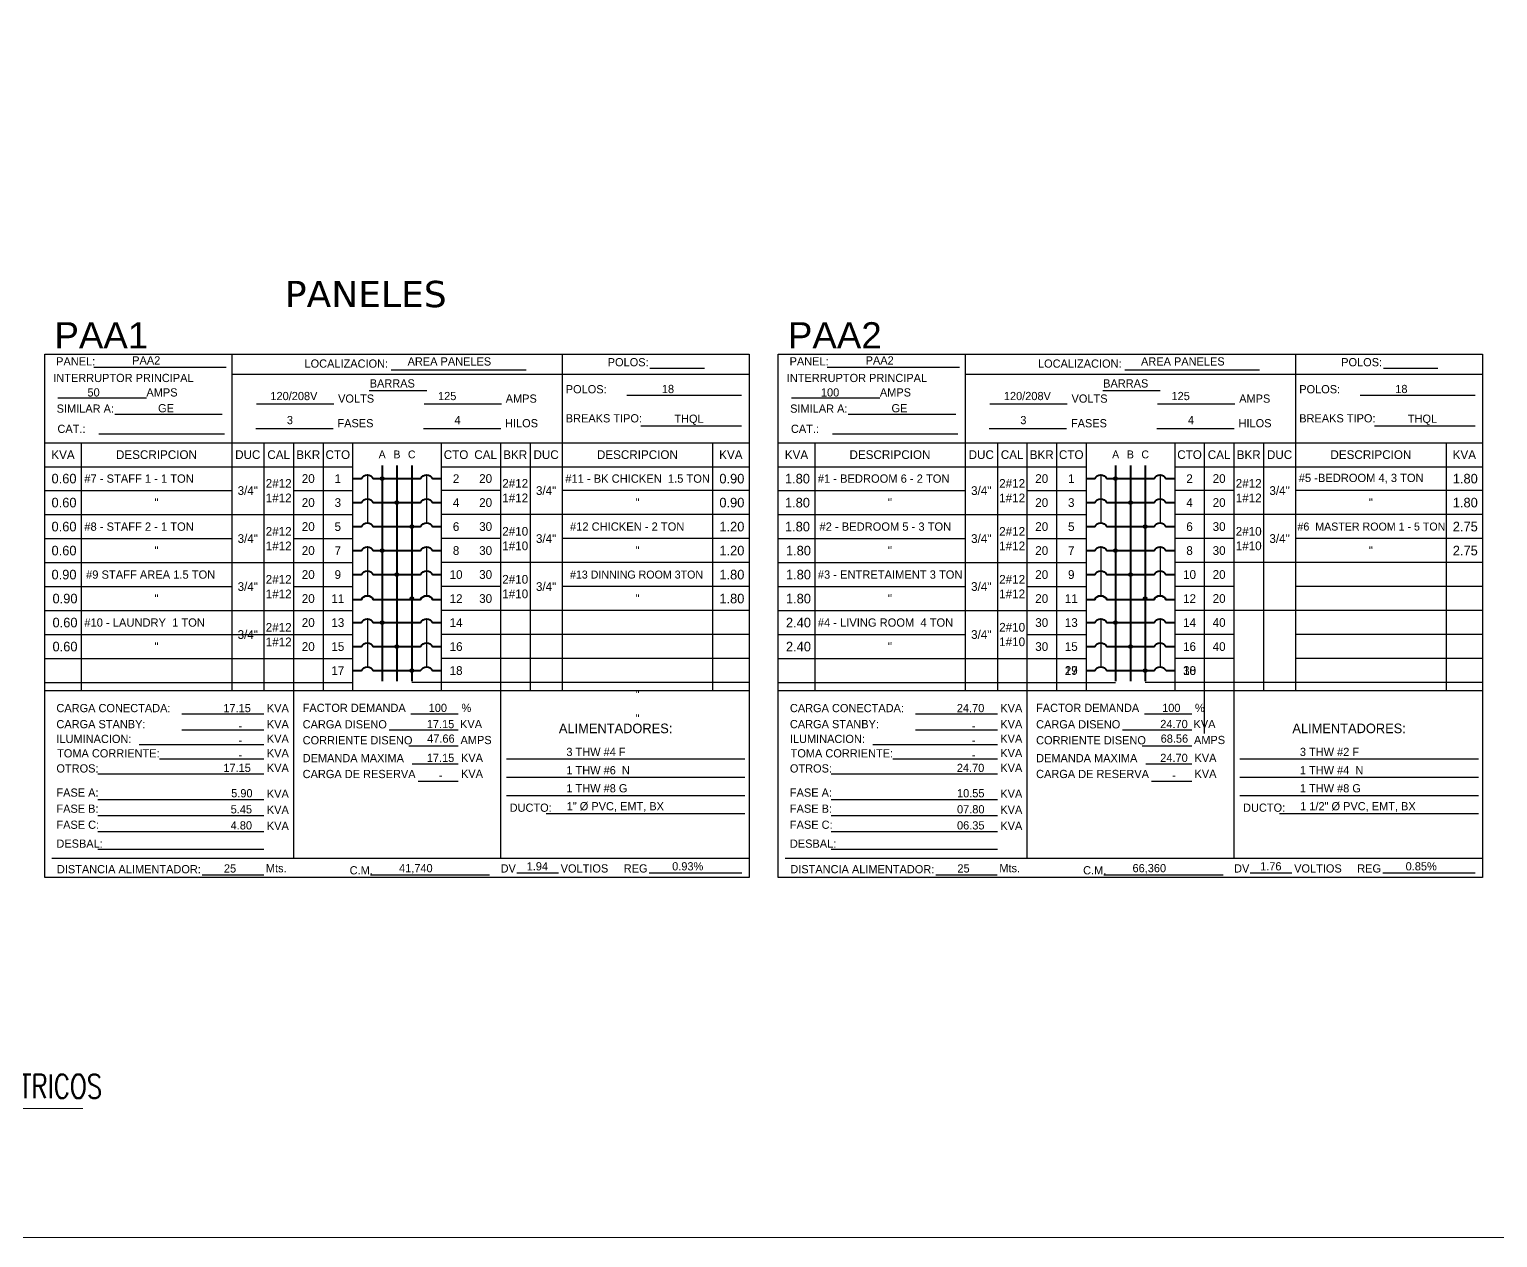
# Model space of a CAD drawing. Header units: metres. Extents: x 14 to 2416, y -346 to 476.
# Drawn here: x 151.37 to 188.26, y -246.79 to -216.43 of the extents above; entities that cross this region are included whole.
import ezdxf
from ezdxf.enums import TextEntityAlignment as Align

# ---------------------------------------------------------------- set-up
doc = ezdxf.new("R2010")
doc.units = ezdxf.units.M
doc.linetypes.add('0', pattern=[0])
doc.layers.get('0').update_dxf_attribs({"linetype": '0', "lineweight": 20})
doc.layers.get('Defpoints').update_dxf_attribs({"color": 6})
for name, color, linetype, lineweight in [('A-DETL-IDEN', 251, 'Continuous', 9), ('E Barras Electricas', 5, 'Continuous', 40), ('E Breaker', 150, 'Continuous', 40), ('E Tablas Electricas', 152, 'Continuous', 25), ('E Textos Electricos', 7, 'Continuous', 15), ('textos', 7, 'Continuous', 0)]:
    doc.layers.add(name, color=color, linetype=linetype, lineweight=lineweight)
doc.styles.add('Arch-Dim', font='romans.shx', dxfattribs={"width": 0.75})
doc.styles.add('CENTURY GOTHIC', font='GOTHIC.TTF')
doc.styles.get("Standard").update_dxf_attribs({"font": 'arial.ttf', "height": 0.1875})
doc.styles.add('STYLU', font='stylu.ttf')

# ---------------------------------------------------------------- blocks, each defined once
blk = doc.blocks.new('*X439')
at = {"color": 0}
for p, q in [((-18.345, 5.849), (-18.345, 5.854)), ((-18.345, 5.843), (-18.345, 5.849)), ((-18.343, 5.849), (-18.343, 5.863)), ((-18.343, 5.834), (-18.343, 5.849)), ((-18.34, 5.849), (-18.34, 5.867)), ((-18.34, 5.83), (-18.34, 5.849)), ((-18.337, 5.849), (-18.337, 5.871)), ((-18.337, 5.826), (-18.337, 5.849)), ((-18.335, 5.849), (-18.335, 5.873)), ((-18.335, 5.824), (-18.335, 5.849)), ((-18.332, 5.849), (-18.332, 5.876)), ((-18.332, 5.822), (-18.332, 5.849)), ((-18.33, 5.849), (-18.33, 5.877)), ((-18.33, 5.82), (-18.33, 5.849)), ((-18.328, 5.849), (-18.328, 5.879)), ((-18.328, 5.818), (-18.328, 5.849)), ((-18.325, 5.849), (-18.325, 5.88)), ((-18.325, 5.817), (-18.325, 5.849)), ((-18.323, 5.849), (-18.323, 5.881)), ((-18.323, 5.816), (-18.323, 5.849)), ((-18.32, 5.849), (-18.32, 5.882)), ((-18.32, 5.815), (-18.32, 5.849)), ((-18.317, 5.849), (-18.317, 5.883)), ((-18.317, 5.815), (-18.317, 5.849)), ((-18.315, 5.849), (-18.315, 5.883)), ((-18.315, 5.814), (-18.315, 5.849)), ((-18.312, 5.849), (-18.312, 5.883)), ((-18.312, 5.814), (-18.312, 5.849)), ((-18.31, 5.849), (-18.31, 5.883)), ((-18.31, 5.814), (-18.31, 5.849)), ((-18.308, 5.849), (-18.308, 5.883)), ((-18.308, 5.814), (-18.308, 5.849)), ((-18.305, 5.849), (-18.305, 5.883)), ((-18.305, 5.814), (-18.305, 5.849)), ((-18.302, 5.849), (-18.302, 5.882)), ((-18.302, 5.815), (-18.302, 5.849)), ((-18.3, 5.849), (-18.3, 5.881)), ((-18.3, 5.816), (-18.3, 5.849)), ((-18.297, 5.849), (-18.297, 5.881)), ((-18.297, 5.817), (-18.297, 5.849)), ((-18.295, 5.849), (-18.295, 5.879)), ((-18.295, 5.818), (-18.295, 5.849)), ((-18.293, 5.849), (-18.293, 5.878)), ((-18.293, 5.819), (-18.293, 5.849)), ((-18.29, 5.849), (-18.29, 5.876)), ((-18.29, 5.821), (-18.29, 5.849)), ((-18.288, 5.849), (-18.288, 5.874)), ((-18.288, 5.823), (-18.288, 5.849)), ((-18.285, 5.849), (-18.285, 5.872)), ((-18.285, 5.825), (-18.285, 5.849)), ((-18.282, 5.849), (-18.282, 5.869)), ((-18.282, 5.829), (-18.282, 5.849)), ((-18.28, 5.849), (-18.28, 5.864)), ((-18.28, 5.833), (-18.28, 5.849)), ((-18.277, 5.849), (-18.277, 5.858)), ((-18.277, 5.839), (-18.277, 5.849))]:
    blk.add_line(p, q, dxfattribs=at)

msp = doc.modelspace()

# ---------------------------------------------------------------- linework, layer by layer
at = {"layer": 'A-DETL-IDEN'}
msp.add_line((137.621, -243.543), (152.713, -243.543), dxfattribs=at)
at = {"layer": 'Defpoints', "lineweight": 13}
msp.add_lwpolyline([(113.19, -186.074), (208.07, -186.074), (208.07, -246.791), (113.19, -246.791)], close=True, dxfattribs=at)
at = {"layer": 'E Barras Electricas', "linetype": 'Continuous'}
for p, q in [((160.235, -227.39, 0), (160.235, -232.813, 0)), ((160.607, -227.39, 0), (160.607, -232.813, 0)), ((160.978, -227.39, 0), (160.978, -232.813, 0)), ((178.663, -227.39, 0), (178.663, -232.812, 0)), ((179.034, -227.39, 0), (179.034, -232.812, 0)), ((179.406, -227.39, 0), (179.406, -232.812, 0))]:
    msp.add_line(p, q, dxfattribs=at)
at = {"layer": 'E Breaker', "linetype": 'Continuous', "elevation": 0}
for points in [[(159.492, -227.721), (159.713, -227.721, -0.628723), (160.013, -227.721), (160.114, -227.721), (161.099, -227.721), (161.201, -227.721, -0.630869), (161.5, -227.721), (161.721, -227.721)], [(177.92, -227.721), (178.14, -227.721, -0.628723), (178.44, -227.721), (178.542, -227.721), (179.527, -227.721), (179.628, -227.721, -0.630869), (179.928, -227.721), (180.149, -227.721)], [(159.492, -228.324), (159.713, -228.324, -0.628723), (160.013, -228.324), (160.114, -228.324), (161.099, -228.324), (161.201, -228.324, -0.630869), (161.5, -228.324), (161.721, -228.324)], [(177.92, -228.324), (178.14, -228.324, -0.628723), (178.44, -228.324), (178.542, -228.324), (179.527, -228.324), (179.628, -228.324, -0.630869), (179.928, -228.324), (180.149, -228.324)], [(159.492, -228.927), (159.713, -228.927, -0.628723), (160.013, -228.927), (160.114, -228.927), (161.099, -228.927), (161.201, -228.927, -0.630869), (161.5, -228.927), (161.721, -228.927)], [(177.92, -228.927), (178.14, -228.927, -0.628723), (178.44, -228.927), (178.542, -228.927), (179.527, -228.927), (179.628, -228.927, -0.630869), (179.928, -228.927), (180.149, -228.927)], [(159.492, -229.53), (159.713, -229.53, -0.628723), (160.013, -229.53), (160.114, -229.53), (161.099, -229.53), (161.201, -229.53, -0.630869), (161.5, -229.53), (161.721, -229.53)], [(177.92, -229.53), (178.14, -229.53, -0.628723), (178.44, -229.53), (178.542, -229.53), (179.527, -229.53), (179.628, -229.53, -0.630869), (179.928, -229.53), (180.149, -229.53)], [(159.492, -230.133), (159.713, -230.133, -0.628723), (160.013, -230.133), (160.114, -230.133), (161.099, -230.133), (161.201, -230.133, -0.630869), (161.5, -230.133), (161.721, -230.133)], [(177.92, -230.133), (178.14, -230.133, -0.628723), (178.44, -230.133), (178.542, -230.133), (179.527, -230.133), (179.628, -230.133, -0.630869), (179.928, -230.133), (180.149, -230.133)], [(159.492, -230.756), (159.713, -230.756, -0.628723), (160.013, -230.756), (160.114, -230.756), (161.099, -230.756), (161.201, -230.756, -0.630869), (161.5, -230.756), (161.721, -230.756)], [(177.92, -230.756), (178.14, -230.756, -0.628723), (178.44, -230.756), (178.542, -230.756), (179.527, -230.756), (179.628, -230.756, -0.630869), (179.928, -230.756), (180.149, -230.756)], [(159.492, -231.338), (159.713, -231.338, -0.628723), (160.013, -231.338), (160.114, -231.338), (161.099, -231.338), (161.201, -231.338, -0.630869), (161.5, -231.338), (161.721, -231.338)], [(177.92, -231.338), (178.14, -231.338, -0.628723), (178.44, -231.338), (178.542, -231.338), (179.527, -231.338), (179.628, -231.338, -0.630869), (179.928, -231.338), (180.149, -231.338)], [(159.492, -231.941), (159.713, -231.941, -0.628723), (160.013, -231.941), (160.114, -231.941), (161.099, -231.941), (161.201, -231.941, -0.630869), (161.5, -231.941), (161.721, -231.941)], [(177.92, -231.941), (178.14, -231.941, -0.628723), (178.44, -231.941), (178.542, -231.941), (179.527, -231.941), (179.628, -231.941, -0.630869), (179.928, -231.941), (180.149, -231.941)], [(159.493, -232.544), (159.714, -232.544, -0.628723), (160.013, -232.544), (160.115, -232.544), (161.1, -232.544), (161.202, -232.544, -0.630869), (161.501, -232.544), (161.722, -232.544)], [(177.921, -232.544), (178.141, -232.544, -0.628723), (178.441, -232.544), (178.543, -232.544), (179.527, -232.544), (179.629, -232.544, -0.630869), (179.929, -232.544), (180.149, -232.544)]]:
    msp.add_lwpolyline(points, format="xyb", dxfattribs=at)
at = {"layer": 'E Breaker', "linetype": 'Continuous'}
for centre in [(160.235, -227.721, 0), (178.663, -227.721, 0), (160.607, -228.324, 0), (179.034, -228.324, 0), (160.978, -228.927, 0), (179.406, -228.927, 0), (160.235, -229.53, 0), (178.663, -229.53, 0), (160.607, -230.132, 0), (179.034, -230.132, 0), (160.978, -230.735, 0), (179.406, -230.735, 0), (160.235, -231.338, 0), (178.663, -231.338, 0), (160.607, -231.941, 0), (179.034, -231.941, 0), (160.979, -232.544, 0), (160.979, -232.543, 0), (179.406, -232.544, 0), (179.406, -232.543, 0)]:
    msp.add_circle(centre, 0.0353, dxfattribs=at)
at = {"layer": 'E Tablas Electricas'}
for p, q in [((156.455, -224.589, 0), (156.455, -233.044, 0)), ((164.759, -224.589, 0), (164.759, -233.044, 0)), ((174.882, -224.589, 0), (174.882, -233.044, 0)), ((183.186, -224.589, 0), (183.186, -233.044, 0)), ((152.987, -224.917, 0), (156.315, -224.917, 0)), ((160.462, -224.987, 0), (163.851, -224.987, 0)), ((166.964, -224.947, 0), (168.335, -224.947, 0)), ((171.414, -224.917, 0), (174.742, -224.917, 0)), ((178.89, -224.987, 0), (182.279, -224.987, 0)), ((185.392, -224.947, 0), (186.762, -224.947, 0)), ((156.455, -225.098, 0), (169.454, -225.098, 0)), ((174.882, -225.098, 0), (187.882, -225.098, 0)), ((152.088, -225.687, 0), (154.312, -225.687, 0)), ((159.91, -225.504, 0), (161.356, -225.504, 0)), ((166.383, -225.626, 0), (169.266, -225.626, 0)), ((170.516, -225.687, 0), (172.74, -225.687, 0)), ((178.338, -225.504, 0), (179.784, -225.504, 0)), ((184.81, -225.626, 0), (187.694, -225.626, 0)), ((153.517, -226.1, 0), (156.219, -226.1, 0)), ((157.077, -225.838, 0), (159.02, -225.838, 0)), ((161.289, -225.838, 0), (163.231, -225.838, 0)), ((171.945, -226.1, 0), (174.647, -226.1, 0)), ((175.505, -225.838, 0), (177.448, -225.838, 0)), ((179.716, -225.838, 0), (181.659, -225.838, 0)), ((157.062, -226.457, 0), (159.004, -226.457, 0)), ((161.273, -226.457, 0), (163.216, -226.457, 0)), ((166.737, -226.393, 0), (169.266, -226.393, 0)), ((175.489, -226.457, 0), (177.432, -226.457, 0)), ((179.7, -226.457, 0), (181.643, -226.457, 0)), ((185.165, -226.393, 0), (187.694, -226.393, 0)), ((151.759, -226.817, 0), (169.454, -226.817, 0)), ((152.675, -226.817, 0), (152.675, -233.044, 0)), ((153.119, -226.596, 0), (156.27, -226.596, 0)), ((157.264, -226.817, 0), (157.264, -233.044, 0)), ((158.007, -226.817, 0), (158.007, -237.256, 0)), ((158.749, -226.817, 0), (158.749, -233.044, 0)), ((159.492, -226.817, 0), (159.492, -233.044, 0)), ((161.721, -226.817, 0), (161.721, -233.044, 0)), ((163.207, -226.817, 0), (163.207, -237.256, 0)), ((163.95, -226.817, 0), (163.95, -233.044, 0)), ((168.538, -226.817, 0), (168.538, -233.044, 0)), ((170.187, -226.817, 0), (187.882, -226.817, 0)), ((171.103, -226.817, 0), (171.103, -233.044, 0)), ((171.546, -226.596, 0), (174.698, -226.596, 0)), ((175.691, -226.817, 0), (175.691, -233.044, 0)), ((176.434, -226.817, 0), (176.434, -237.255, 0)), ((177.177, -226.817, 0), (177.177, -233.044, 0)), ((177.92, -226.817, 0), (177.92, -233.044, 0)), ((180.149, -226.817, 0), (180.149, -233.044, 0)), ((180.891, -226.817, 0), (180.891, -234.125, 0)), ((181.634, -226.817, 0), (181.634, -237.255, 0)), ((182.377, -226.817, 0), (182.377, -233.044, 0)), ((186.966, -226.817, 0), (186.966, -233.044, 0)), ((151.759, -227.42, 0), (159.492, -227.42, 0)), ((161.721, -227.42, 0), (169.454, -227.42, 0)), ((170.187, -227.42, 0), (177.92, -227.42, 0)), ((180.149, -227.42, 0), (187.882, -227.42, 0)), ((159.863, -227.627, 0), (159.863, -228.833, 0)), ((161.351, -227.627, 0), (161.351, -228.832, 0)), ((178.29, -227.627, 0), (178.29, -228.833, 0)), ((179.778, -227.627, 0), (179.778, -228.832, 0)), ((151.759, -228.022, 0), (156.455, -228.022, 0)), ((158.007, -228.022, 0), (159.492, -228.022, 0)), ((163.207, -228.022, 0), (161.721, -228.022, 0)), ((169.454, -228.022, 0), (164.759, -228.022, 0)), ((170.187, -228.022, 0), (174.882, -228.022, 0)), ((176.434, -228.022, 0), (177.92, -228.022, 0)), ((181.634, -228.022, 0), (180.149, -228.022, 0)), ((187.882, -228.022, 0), (183.186, -228.022, 0)), ((151.759, -228.625, 0), (158.007, -228.625, 0)), ((158.007, -228.625, 0), (159.492, -228.625, 0)), ((163.207, -228.625, 0), (161.721, -228.625, 0)), ((169.454, -228.625, 0), (163.207, -228.625, 0)), ((170.187, -228.625, 0), (176.434, -228.625, 0)), ((176.434, -228.625, 0), (177.92, -228.625, 0)), ((181.634, -228.625, 0), (180.149, -228.625, 0)), ((187.882, -228.625, 0), (181.634, -228.625, 0)), ((151.759, -229.228, 0), (156.455, -229.228, 0)), ((158.007, -229.228, 0), (159.492, -229.228, 0)), ((159.863, -229.435, 0), (159.863, -230.641, 0)), ((161.351, -229.435, 0), (161.351, -230.662, 0)), ((163.207, -229.228, 0), (161.721, -229.228, 0)), ((169.454, -229.228, 0), (164.759, -229.228, 0)), ((170.187, -229.228, 0), (174.882, -229.228, 0)), ((176.434, -229.228, 0), (177.92, -229.228, 0)), ((178.29, -229.435, 0), (178.29, -230.641, 0)), ((179.778, -229.435, 0), (179.778, -230.662, 0)), ((181.634, -229.228, 0), (180.149, -229.228, 0)), ((187.882, -229.228, 0), (183.186, -229.228, 0)), ((151.759, -229.831, 0), (158.007, -229.831, 0)), ((158.007, -229.831, 0), (159.492, -229.831, 0)), ((163.207, -229.831, 0), (161.721, -229.831, 0)), ((169.454, -229.831, 0), (163.207, -229.831, 0)), ((170.187, -229.831, 0), (176.434, -229.831, 0)), ((176.434, -229.831, 0), (177.92, -229.831, 0)), ((181.634, -229.831, 0), (180.149, -229.831, 0)), ((187.882, -229.831, 0), (181.634, -229.831, 0)), ((151.759, -230.434, 0), (156.455, -230.434, 0)), ((158.007, -230.434, 0), (159.492, -230.434, 0)), ((163.207, -230.434, 0), (161.721, -230.434, 0)), ((169.454, -230.434, 0), (164.759, -230.434, 0)), ((170.187, -230.434, 0), (174.882, -230.434, 0)), ((176.434, -230.434, 0), (177.92, -230.434, 0)), ((181.634, -230.434, 0), (180.149, -230.434, 0)), ((187.882, -230.434, 0), (183.186, -230.434, 0)), ((151.759, -231.037, 0), (159.492, -231.037, 0)), ((159.863, -231.244, 0), (159.863, -232.45, 0)), ((161.351, -231.244, 0), (161.351, -232.471, 0)), ((169.454, -231.037, 0), (161.721, -231.037, 0)), ((170.187, -231.037, 0), (177.92, -231.037, 0)), ((178.29, -231.244, 0), (178.29, -232.45, 0)), ((179.778, -231.244, 0), (179.778, -232.471, 0)), ((187.882, -231.037, 0), (180.149, -231.037, 0)), ((151.759, -231.639, 0), (158.007, -231.639, 0)), ((158.007, -231.639, 0), (159.492, -231.639, 0)), ((163.207, -231.639, 0), (161.721, -231.639, 0)), ((169.454, -231.639, 0), (163.207, -231.639, 0)), ((170.187, -231.639, 0), (174.882, -231.639, 0)), ((176.434, -231.639, 0), (177.92, -231.639, 0)), ((181.634, -231.639, 0), (180.149, -231.639, 0)), ((187.882, -231.639, 0), (183.186, -231.639, 0)), ((187.882, -231.639, 0), (183.186, -231.639, 0)), ((151.759, -232.242, 0), (158.007, -232.242, 0)), ((158.007, -232.242, 0), (159.492, -232.242, 0)), ((163.207, -232.242, 0), (161.721, -232.242, 0)), ((169.454, -232.242, 0), (163.207, -232.242, 0)), ((170.187, -232.242, 0), (176.434, -232.242, 0)), ((176.434, -232.242, 0), (177.92, -232.242, 0)), ((181.634, -232.242, 0), (180.149, -232.242, 0)), ((187.882, -232.242, 0), (183.186, -232.242, 0)), ((151.759, -232.845, 0), (158.007, -232.845, 0)), ((151.759, -232.845, 0), (159.492, -232.845, 0)), ((151.759, -232.845, 0), (158.007, -232.845, 0)), ((151.759, -232.845, 0), (159.492, -232.845, 0)), ((151.759, -232.846, 0), (159.492, -232.846, 0)), ((151.759, -232.846, 0), (159.492, -232.846, 0)), ((151.759, -232.846, 0), (159.492, -232.846, 0)), ((151.759, -232.846, 0), (159.492, -232.846, 0)), ((151.759, -232.846, 0), (159.492, -232.846, 0)), ((151.759, -232.846, 0), (159.492, -232.846, 0)), ((151.759, -232.846, 0), (159.492, -232.846, 0)), ((151.759, -232.846, 0), (159.492, -232.846, 0)), ((151.759, -232.846, 0), (159.492, -232.846, 0)), ((151.759, -232.846, 0), (159.492, -232.846, 0)), ((151.759, -232.846, 0), (158.007, -232.846, 0)), ((151.759, -233.044, 0), (159.492, -233.044, 0)), ((151.759, -233.044, 0), (169.454, -233.044, 0)), ((158.007, -232.845, 0), (159.492, -232.845, 0)), ((158.007, -232.845, 0), (159.492, -232.845, 0)), ((158.007, -232.846, 0), (159.492, -232.846, 0)), ((158.007, -232.846, 0), (159.492, -232.846, 0)), ((158.007, -232.846, 0), (159.492, -232.846, 0)), ((158.007, -232.846, 0), (159.492, -232.846, 0)), ((158.007, -232.846, 0), (159.492, -232.846, 0)), ((169.454, -232.845, 0), (160.978, -232.845, 0)), ((169.454, -232.846, 0), (160.978, -232.846, 0)), ((169.454, -232.845, 0), (161.721, -232.845, 0)), ((169.454, -232.845, 0), (161.721, -232.845, 0)), ((169.454, -232.846, 0), (161.721, -232.846, 0)), ((169.454, -232.846, 0), (161.721, -232.846, 0)), ((169.454, -232.846, 0), (161.721, -232.846, 0)), ((163.207, -232.846, 0), (161.721, -232.846, 0)), ((169.454, -232.846, 0), (164.759, -232.846, 0)), ((169.454, -232.846, 0), (164.759, -232.846, 0)), ((170.187, -232.845, 0), (177.92, -232.845, 0)), ((170.187, -232.845, 0), (178.663, -232.845, 0)), ((170.187, -232.845, 0), (177.92, -232.845, 0)), ((170.187, -232.845, 0), (177.92, -232.845, 0)), ((170.187, -232.845, 0), (177.92, -232.845, 0)), ((170.187, -232.845, 0), (177.92, -232.845, 0)), ((170.187, -232.845, 0), (177.92, -232.845, 0)), ((170.187, -232.845, 0), (177.92, -232.845, 0)), ((170.187, -232.845, 0), (177.92, -232.845, 0)), ((170.187, -232.845, 0), (177.92, -232.845, 0)), ((170.187, -232.845, 0), (176.434, -232.845, 0)), ((170.187, -232.845, 0), (177.92, -232.845, 0)), ((170.187, -232.845, 0), (176.434, -232.845, 0)), ((170.187, -232.845, 0), (177.92, -232.845, 0)), ((170.187, -233.044, 0), (177.92, -233.044, 0)), ((170.187, -233.044, 0), (187.882, -233.044, 0)), ((176.434, -232.845, 0), (177.92, -232.845, 0)), ((176.434, -232.845, 0), (177.92, -232.845, 0)), ((176.434, -232.845, 0), (177.92, -232.845, 0)), ((176.434, -232.845, 0), (177.92, -232.845, 0)), ((176.434, -232.845, 0), (177.92, -232.845, 0)), ((176.434, -232.845, 0), (177.92, -232.845, 0)), ((187.882, -232.845, 0), (179.406, -232.845, 0)), ((187.882, -232.845, 0), (179.406, -232.845, 0)), ((187.882, -232.845, 0), (180.149, -232.845, 0)), ((187.882, -232.845, 0), (180.149, -232.845, 0)), ((187.882, -232.845, 0), (180.149, -232.845, 0)), ((187.882, -232.845, 0), (180.149, -232.845, 0)), ((155.206, -233.631, 0), (157.264, -233.631, 0)), ((160.957, -233.626, 0), (162.148, -233.626, 0)), ((173.634, -233.63, 0), (175.691, -233.63, 0)), ((179.384, -233.626, 0), (180.576, -233.626, 0)), ((155.206, -234.034, 0), (157.264, -234.034, 0)), ((160.41, -234.032, 0), (162.148, -234.032, 0)), ((173.634, -234.034, 0), (175.691, -234.034, 0)), ((178.838, -234.032, 0), (180.576, -234.032, 0)), ((154.132, -234.399, 0), (157.264, -234.399, 0)), ((160.903, -234.433, 0), (162.148, -234.433, 0)), ((172.56, -234.399, 0), (175.691, -234.399, 0)), ((179.33, -234.433, 0), (180.576, -234.433, 0)), ((154.639, -234.761, 0), (157.264, -234.761, 0)), ((160.991, -234.882, 0), (162.148, -234.882, 0)), ((163.358, -234.761, 0), (169.349, -234.761, 0)), ((173.067, -234.761, 0), (175.691, -234.761, 0)), ((179.418, -234.882, 0), (180.576, -234.882, 0)), ((181.786, -234.761, 0), (187.777, -234.761, 0)), ((153.09, -235.134, 0), (157.264, -235.134, 0)), ((161.139, -235.318, 0), (162.148, -235.318, 0)), ((163.358, -235.225, 0), (169.349, -235.225, 0)), ((171.518, -235.134, 0), (175.691, -235.134, 0)), ((179.567, -235.318, 0), (180.576, -235.318, 0)), ((181.786, -235.224, 0), (187.777, -235.224, 0)), ((163.358, -235.678, 0), (169.349, -235.678, 0)), ((181.786, -235.678, 0), (187.777, -235.678, 0)), ((153.09, -235.782, 0), (157.264, -235.782, 0)), ((171.518, -235.782, 0), (175.691, -235.782, 0)), ((153.09, -236.186, 0), (157.264, -236.186, 0)), ((164.355, -236.132, 0), (169.349, -236.132, 0)), ((171.518, -236.186, 0), (175.691, -236.186, 0)), ((182.783, -236.132, 0), (187.777, -236.132, 0)), ((153.09, -236.589, 0), (157.264, -236.589, 0)), ((171.518, -236.589, 0), (175.691, -236.589, 0)), ((153.09, -237.027, 0), (157.264, -237.027, 0)), ((171.518, -237.027, 0), (175.691, -237.027, 0)), ((151.932, -237.256, 0), (169.454, -237.256, 0)), ((170.36, -237.255, 0), (187.882, -237.255, 0)), ((155.715, -237.672, 0), (157.258, -237.672, 0)), ((159.939, -237.672, 0), (162.933, -237.672, 0)), ((163.616, -237.626, 0), (164.663, -237.626, 0)), ((166.945, -237.626, 0), (169.268, -237.626, 0)), ((174.142, -237.672, 0), (175.685, -237.672, 0)), ((178.367, -237.672, 0), (181.361, -237.672, 0)), ((182.044, -237.625, 0), (183.091, -237.625, 0)), ((185.372, -237.625, 0), (187.696, -237.625, 0))]:
    msp.add_line(p, q, dxfattribs=at)
at = {"layer": 'E Tablas Electricas', "elevation": 0}
for points in [[(151.759, -224.589), (169.454, -224.589), (169.454, -237.746), (151.759, -237.746)], [(151.759, -224.589), (169.454, -224.589), (169.454, -237.746), (151.759, -237.746)], [(170.187, -224.589), (187.882, -224.589), (187.882, -237.746), (170.187, -237.746)], [(170.187, -224.589), (187.882, -224.589), (187.882, -237.746), (170.187, -237.746)]]:
    msp.add_lwpolyline(points, close=True, dxfattribs=at)
at = {"layer": 'E Textos Electricos', "lineweight": 20, "ltscale": 0.15}
for p, q in [((159.492, -226.817, 0), (159.492, -231.841, 0)), ((159.492, -226.817, 0), (159.492, -231.841, 0)), ((177.92, -226.817, 0), (177.92, -231.841, 0)), ((177.92, -226.817, 0), (177.92, -231.841, 0))]:
    msp.add_line(p, q, dxfattribs=at)

# ---------------------------------------------------------------- block references
at = {"layer": 'E Breaker', "linetype": 'Continuous', "xscale": 1.018377068117415, "yscale": 1.018377068117415, "zscale": 1.018377068117415}
for p in [(178.882, -233.677, 0), (197.31, -233.677, 0), (179.254, -234.28, 0), (197.682, -234.28, 0), (179.625, -234.883, 0), (198.053, -234.883, 0), (178.882, -235.486, 0), (197.31, -235.486, 0), (179.254, -236.088, 0), (197.682, -236.088, 0), (179.625, -236.691, 0), (198.053, -236.691, 0), (178.882, -237.294, 0), (197.31, -237.294, 0), (179.254, -237.897, 0), (197.682, -237.897, 0), (179.625, -238.5, 0), (198.053, -238.5, 0)]:
    msp.add_blockref('*X439', p, dxfattribs=at)

# ---------------------------------------------------------------- texts
at = {"layer": 'E Barras Electricas', "linetype": 'Continuous', "style": 'STYLU'}
for s, p in [('A', (160.235, -227.112, 0)), ('B', (160.607, -227.112, 0)), ('C', (160.978, -227.112, 0)), ('A', (178.663, -227.112, 0)), ('B', (179.034, -227.112, 0)), ('C', (179.406, -227.112, 0))]:
    msp.add_text(s, height=0.198, dxfattribs=at).set_placement(p, align=Align.MIDDLE_CENTER)
at = {"layer": 'E Breaker', "linetype": 'Continuous', "char_height": 0.219, "width": 0.74288, "attachment_point": 5, "style": 'CENTURY GOTHIC'}
for s, insert in [('CTO', (162.092, -227.119, 0)), ('CTO', (180.52, -227.119, 0)), ('1', (159.121, -227.721, 0)), ('2', (162.092, -227.721, 0)), ('1', (177.548, -227.721, 0)), ('2', (180.52, -227.721, 0)), ('3', (159.121, -228.324, 0)), ('4', (162.092, -228.324, 0)), ('3', (177.548, -228.324, 0)), ('4', (180.52, -228.324, 0)), ('5', (159.121, -228.927, 0)), ('6', (162.092, -228.927, 0)), ('5', (177.548, -228.927, 0)), ('6', (180.52, -228.927, 0)), ('7', (159.121, -229.529, 0)), ('8', (162.092, -229.529, 0)), ('7', (177.548, -229.529, 0)), ('8', (180.52, -229.529, 0)), ('9', (159.121, -230.132, 0)), ('10', (162.092, -230.132, 0)), ('9', (177.548, -230.132, 0)), ('10', (180.52, -230.132, 0)), ('11', (159.121, -230.735, 0)), ('12', (162.092, -230.735, 0)), ('11', (177.548, -230.735, 0)), ('12', (180.52, -230.735, 0)), ('13', (159.121, -231.338, 0)), ('14', (162.092, -231.338, 0)), ('13', (177.548, -231.338, 0)), ('14', (180.52, -231.338, 0)), ('15', (159.121, -231.941, 0)), ('16', (162.092, -231.941, 0)), ('15', (177.548, -231.941, 0)), ('16', (180.52, -231.941, 0)), ('17', (159.121, -232.544, 0)), ('18', (162.092, -232.544, 0)), ('29', (177.548, -232.543, 0)), ('17', (177.548, -232.544, 0)), ('30', (180.52, -232.543, 0)), ('18', (180.52, -232.544, 0))]:
    msp.add_mtext(s, dxfattribs=dict(at, insert=insert))
at = {"layer": 'E Tablas Electricas', "attachment_point": 5, "style": 'CENTURY GOTHIC'}
for s, insert, char_height, width in [('KVA', (152.217, -227.119, 0), 0.219, 0.91637), ('DESCRIPCION', (154.565, -227.119, 0), 0.21902, 0.74288), ('DUC', (156.859, -227.119, 0), 0.219, 0.74288), ('CAL', (157.635, -227.119, 0), 0.219, 0.74288), ('BKR', (158.378, -227.119, 0), 0.219, 0.74288), ('CTO', (159.121, -227.119, 0), 0.219, 0.74288), ('CAL', (162.835, -227.119, 0), 0.219, 0.74288), ('BKR', (163.578, -227.119, 0), 0.219, 0.74288), ('DUC', (164.354, -227.119, 0), 0.219, 0.74288), ('DESCRIPCION', (166.648, -227.119, 0), 0.21902, 0.74288), ('KVA', (168.996, -227.119, 0), 0.219, 0.91637), ('KVA', (170.645, -227.119, 0), 0.219, 0.91637), ('DESCRIPCION', (172.993, -227.119, 0), 0.21902, 0.74288), ('DUC', (175.287, -227.119, 0), 0.219, 0.74288), ('CAL', (176.063, -227.119, 0), 0.219, 0.74288), ('BKR', (176.806, -227.119, 0), 0.219, 0.74288), ('CTO', (177.548, -227.119, 0), 0.219, 0.74288), ('CAL', (181.263, -227.119, 0), 0.219, 0.74288), ('BKR', (182.006, -227.119, 0), 0.219, 0.74288), ('DUC', (182.782, -227.119, 0), 0.219, 0.74288), ('DESCRIPCION', (185.076, -227.119, 0), 0.21902, 0.74288), ('KVA', (187.424, -227.119, 0), 0.219, 0.91637)]:
    msp.add_mtext(s, dxfattribs=dict(at, insert=insert, char_height=char_height, width=width))
at = {"layer": 'E Textos Electricos', "color": 0}
for s, p in [('PAA1', (152.001, -224.45, 0)), ('PAA2', (170.429, -224.45, 0))]:
    msp.add_text(s, height=0.66, dxfattribs=at).set_placement(p)
at = {"layer": 'E Textos Electricos', "style": 'CENTURY GOTHIC'}
for s, height, p in [('PAA2', 0.2063, (153.955, -224.853, 0)), ('PAA2', 0.2063, (172.382, -224.853, 0)), ('PANEL:', 0.2063, (152.044, -224.877, 0)), ('LOCALIZACION:', 0.20626, (158.284, -224.933, 0)), ('AREA PANELES', 0.20626, (160.874, -224.879, 0)), ('POLOS:', 0.2063, (165.902, -224.898, 0)), ('PANEL:', 0.2063, (170.471, -224.877, 0)), ('LOCALIZACION:', 0.20626, (176.712, -224.933, 0)), ('AREA PANELES', 0.20626, (179.301, -224.879, 0)), ('POLOS:', 0.2063, (184.33, -224.898, 0)), ('BARRAS ', 0.2063, (159.922, -225.431, 0)), ('POLOS:', 0.2063, (164.848, -225.577, 0)), ('18', 0.2063, (167.262, -225.571, 0)), ('BARRAS ', 0.2063, (178.35, -225.431, 0)), ('POLOS:', 0.2063, (183.276, -225.577, 0)), ('18', 0.2063, (185.689, -225.571, 0)), ('50', 0.2063, (152.831, -225.657, 0)), ('AMPS', 0.2063, (154.312, -225.657, 0)), ('120/208V', 0.2063, (157.427, -225.748, 0)), ('VOLTS', 0.2063, (159.128, -225.812, 0)), ('125', 0.2063, (161.639, -225.748, 0)), ('AMPS', 0.2063, (163.339, -225.812, 0)), ('100', 0.2063, (171.259, -225.657, 0)), ('AMPS', 0.2063, (172.74, -225.657, 0)), ('120/208V', 0.2063, (175.855, -225.748, 0)), ('VOLTS', 0.2063, (177.555, -225.812, 0)), ('125', 0.2063, (180.066, -225.748, 0)), ('AMPS', 0.2063, (181.767, -225.812, 0)), ('SIMILAR A:', 0.2063, (152.057, -226.064, 0)), ('GE', 0.2063, (154.605, -226.054, 0)), ('BREAKS TIPO:', 0.20626, (164.848, -226.308, 0)), ('SIMILAR A:', 0.2063, (170.485, -226.064, 0)), ('GE', 0.2063, (173.032, -226.054, 0)), ('BREAKS TIPO:', 0.20626, (183.276, -226.308, 0)), ('CAT.:', 0.2063, (152.077, -226.572, 0)), ('3', 0.206, (157.841, -226.352, 0)), ('FASES', 0.2063, (159.112, -226.431, 0)), ('4', 0.206, (162.052, -226.352, 0)), ('HILOS', 0.2063, (163.323, -226.431, 0)), ('CAT.:', 0.2063, (170.505, -226.572, 0)), ('3', 0.206, (176.268, -226.352, 0)), ('FASES', 0.2063, (177.54, -226.431, 0)), ('4', 0.206, (180.479, -226.352, 0)), ('HILOS', 0.2063, (181.751, -226.431, 0)), ('CARGA CONECTADA:', 0.20626, (152.051, -233.588, 0)), ('17.15', 0.2063, (156.245, -233.588, 0)), ('KVA', 0.2063, (157.338, -233.588, 0)), ('FACTOR DEMANDA', 0.20626, (158.238, -233.583, 0)), ('100', 0.2063, (161.404, -233.583, 0)), ('%', 0.206, (162.229, -233.583, 0)), ('CARGA CONECTADA:', 0.20626, (170.479, -233.588, 0)), ('24.70', 0.2063, (174.673, -233.588, 0)), ('KVA', 0.2063, (175.766, -233.588, 0)), ('FACTOR DEMANDA', 0.20626, (176.665, -233.583, 0)), ('100', 0.2063, (179.831, -233.583, 0)), ('%', 0.206, (180.656, -233.583, 0)), ('CARGA STANBY:', 0.20626, (152.051, -233.992, 0)), ('KVA', 0.2063, (157.338, -233.992, 0)), ('CARGA DISENO', 0.20626, (158.238, -233.996, 0)), ('17.15', 0.2063, (161.357, -233.99, 0)), ('KVA', 0.2063, (162.193, -233.99, 0)), ('ALIMENTADORES:', 0.24132, (164.675, -234.116, 0)), ('CARGA STANBY:', 0.20626, (170.479, -233.991, 0)), ('KVA', 0.2063, (175.766, -233.991, 0)), ('CARGA DISENO', 0.20626, (176.665, -233.996, 0)), ('24.70', 0.2063, (179.784, -233.989, 0)), ('KVA', 0.2063, (180.62, -233.989, 0)), ('ALIMENTADORES:', 0.24132, (183.103, -234.116, 0)), ('ILUMINACION:', 0.20626, (152.051, -234.363, 0)), ('-', 0.206, (156.623, -234.034, 0)), ('KVA', 0.2063, (157.338, -234.357, 0)), ('CORRIENTE DISENO', 0.20626, (158.238, -234.397, 0)), ('47.66', 0.2063, (161.366, -234.355, 0)), ('AMPS', 0.2063, (162.204, -234.391, 0)), ('ILUMINACION:', 0.20626, (170.479, -234.363, 0)), ('-', 0.206, (175.051, -234.034, 0)), ('KVA', 0.2063, (175.766, -234.356, 0)), ('CORRIENTE DISENO', 0.20626, (176.665, -234.397, 0)), ('68.56', 0.2063, (179.794, -234.355, 0)), ('AMPS', 0.2063, (180.631, -234.39, 0)), ('TOMA CORRIENTE:', 0.20626, (152.069, -234.725, 0)), ('-', 0.206, (156.623, -234.399, 0)), ('KVA', 0.2063, (157.338, -234.719, 0)), ('3 THW #4 F', 0.2063, (164.864, -234.689, 0)), ('TOMA CORRIENTE:', 0.20626, (170.497, -234.725, 0)), ('-', 0.206, (175.051, -234.399, 0)), ('KVA', 0.2063, (175.766, -234.718, 0)), ('3 THW #2 F', 0.2063, (183.292, -234.689, 0)), ('OTROS:', 0.2063, (152.051, -235.104, 0)), ('17.15', 0.2063, (156.245, -235.091, 0)), ('-', 0.206, (156.623, -234.764, 0)), ('KVA', 0.2063, (157.338, -235.091, 0)), ('DEMANDA MAXIMA', 0.20626, (158.238, -234.846, 0)), ('17.15', 0.2063, (161.357, -234.84, 0)), ('KVA', 0.2063, (162.216, -234.84, 0)), ('1 THW #6  N', 0.20626, (164.864, -235.15, 0)), ('OTROS:', 0.2063, (170.479, -235.104, 0)), ('24.70', 0.2063, (174.673, -235.091, 0)), ('-', 0.206, (175.051, -234.764, 0)), ('KVA', 0.2063, (175.766, -235.091, 0)), ('DEMANDA MAXIMA', 0.20626, (176.665, -234.846, 0)), ('24.70', 0.2063, (179.784, -234.839, 0)), ('KVA', 0.2063, (180.644, -234.839, 0)), ('1 THW #4  N', 0.20626, (183.292, -235.149, 0)), ('CARGA DE RESERVA', 0.20626, (158.238, -235.245, 0)), ('-', 0.201, (161.657, -235.276, 0)), ('KVA', 0.2063, (162.216, -235.238, 0)), ('CARGA DE RESERVA', 0.20626, (176.665, -235.244, 0)), ('-', 0.201, (180.084, -235.275, 0)), ('KVA', 0.2063, (180.644, -235.238, 0)), ('FASE A:', 0.2063, (152.051, -235.712, 0)), ('5.90', 0.2063, (156.442, -235.728, 0)), ('KVA', 0.2063, (157.338, -235.74, 0)), ('1 THW #8 G', 0.2063, (164.864, -235.603, 0)), ('FASE A:', 0.2063, (170.479, -235.712, 0)), ('10.55', 0.2063, (174.678, -235.728, 0)), ('KVA', 0.2063, (175.766, -235.74, 0)), ('1 THW #8 G', 0.2063, (183.292, -235.603, 0)), ('FASE B:', 0.2063, (152.051, -236.116, 0)), ('5.45', 0.2063, (156.429, -236.132, 0)), ('KVA', 0.2063, (157.338, -236.144, 0)), ('DUCTO:', 0.2063, (163.438, -236.091, 0)), ('1" %%C PVC, EMT, BX', 0.20626, (164.872, -236.054, 0)), ('FASE B:', 0.2063, (170.479, -236.115, 0)), ('07.80', 0.2063, (174.678, -236.131, 0)), ('KVA', 0.2063, (175.766, -236.143, 0)), ('DUCTO:', 0.2063, (181.865, -236.091, 0)), ('1 1/2" %%C PVC, EMT, BX', 0.20626, (183.299, -236.054, 0)), ('FASE C:', 0.2063, (152.051, -236.519, 0)), ('4.80', 0.2063, (156.429, -236.535, 0)), ('KVA', 0.2063, (157.338, -236.547, 0)), ('FASE C:', 0.2063, (170.479, -236.519, 0)), ('06.35', 0.2063, (174.678, -236.535, 0)), ('KVA', 0.2063, (175.766, -236.547, 0)), ('DESBAL:', 0.2063, (152.051, -236.994, 0)), ('DESBAL:', 0.2063, (170.479, -236.994, 0)), ('DISTANCIA ALIMENTADOR:', 0.20626, (152.063, -237.636, 0)), ('25', 0.2063, (156.26, -237.617, 0)), ('Mts.', 0.2063, (157.313, -237.611, 0)), ('C.M.', 0.2063, (159.418, -237.664, 0)), ('41,740', 0.2063, (160.659, -237.611, 0)), ('DV', 0.2063, (163.211, -237.617, 0)), ('1.94', 0.2063, (163.866, -237.564, 0)), ('VOLTIOS', 0.2063, (164.72, -237.617, 0)), ('REG', 0.2063, (166.305, -237.617, 0)), ('0.93%%%', 0.2063, (167.521, -237.564, 0)), ('DISTANCIA ALIMENTADOR:', 0.20626, (170.49, -237.636, 0)), ('25', 0.2063, (174.688, -237.617, 0)), ('Mts.', 0.2063, (175.741, -237.61, 0)), ('C.M.', 0.2063, (177.846, -237.664, 0)), ('66,360', 0.2063, (179.087, -237.61, 0)), ('DV', 0.2063, (181.639, -237.617, 0)), ('1.76', 0.2063, (182.293, -237.564, 0)), ('VOLTIOS', 0.2063, (183.148, -237.617, 0)), ('REG', 0.2063, (184.733, -237.617, 0)), ('0.85%%%', 0.2063, (185.949, -237.564, 0))]:
    msp.add_text(s, height=height, dxfattribs=at).set_placement(p)
for s, p in [('INTERRUPTOR PRINCIPAL', (153.735, -225.294, 0)), ('INTERRUPTOR PRINCIPAL', (172.163, -225.294, 0)), ('       THQL', (167.676, -226.318, 0)), ('       THQL', (186.104, -226.318, 0))]:
    msp.add_text(s, height=0.20626, dxfattribs=at).set_placement(p, align=Align.CENTER)
at = {"layer": 'E Textos Electricos', "color": 0, "insert": (159.823, -223.088, 0), "char_height": 0.66, "width": 13.12648, "attachment_point": 5}
msp.add_mtext('{\\fVerdana|b0|i0|c0|p34;PANELES}', dxfattribs=at)
at = {"layer": 'E Textos Electricos', "ltscale": 0.15, "style": 'CENTURY GOTHIC'}
for s, insert, char_height, width, attachment_point in [('0.60', (152.242, -227.721, 0), 0.2413, 0.91637, 5), ('0.90', (169.021, -227.722, 0), 0.2413, 0.91637, 5), ('1.80', (170.669, -227.722, 0), 0.2413, 0.91637, 5), (' #5 -BEDROOM 4, 3 TON', (183.186, -227.721, 0), 0.209, 3.77942, 4), ('1.80', (187.448, -227.722, 0), 0.2413, 0.91637, 5), (' #7 - STAFF 1 - 1 TON', (152.675, -227.721, 0), 0.209, 3.77942, 4), ('3/4"', (156.859, -228.022, 0), 0.219, 0.80892, 5), ('2#12\\P1#12', (157.635, -228.022, 0), 0.219, 0.74288, 5), ('20', (158.378, -227.72, 0), 0.219, 0.74288, 5), ('20', (162.835, -227.72, 0), 0.219, 0.74288, 5), ('2#12\\P1#12', (163.578, -228.022, 0), 0.219, 0.74288, 5), ('3/4"', (164.354, -228.022, 0), 0.219, 0.80892, 5), (' #11 - BK CHICKEN  1.5 TON', (164.759, -227.721, 0), 0.209, 3.77942, 4), (' #1 - BEDROOM 6 - 2 TON', (171.103, -227.721, 0), 0.209, 3.77942, 4), ('3/4"', (175.287, -228.023, 0), 0.219, 0.80892, 5), ('2#12\\P1#12', (176.063, -228.023, 0), 0.219, 0.74288, 5), ('20', (176.806, -227.721, 0), 0.219, 0.74288, 5), ('20', (181.263, -227.72, 0), 0.219, 0.74288, 5), ('2#12\\P1#12', (182.006, -228.022, 0), 0.219, 0.74288, 5), ('3/4"', (182.782, -228.022, 0), 0.219, 0.80892, 5), ('0.60', (152.242, -228.324, 0), 0.2413, 0.91637, 5), ('"', (154.565, -228.324, 0), 0.219, 3.77942, 5), ('20', (158.378, -228.323, 0), 0.219, 0.74288, 5), ('20', (162.835, -228.323, 0), 0.219, 0.74288, 5), ('"', (166.648, -228.323, 0), 0.219, 3.77942, 5), ('0.90', (169.021, -228.324, 0), 0.2413, 0.91637, 5), ('1.80', (170.669, -228.325, 0), 0.2413, 0.91637, 5), ('"', (172.993, -228.324, 0), 0.219, 3.77942, 5), ('20', (176.806, -228.324, 0), 0.219, 0.74288, 5), ('20', (181.263, -228.323, 0), 0.219, 0.74288, 5), ('"', (185.076, -228.323, 0), 0.219, 3.77942, 5), ('1.80', (187.448, -228.324, 0), 0.2413, 0.91637, 5), ('0.60', (152.242, -228.927, 0), 0.2413, 0.91637, 5), (' #8 - STAFF 2 - 1 TON', (152.675, -228.927, 0), 0.209, 3.77942, 4), ('2#12\\P1#12', (157.635, -229.228, 0), 0.219, 0.74288, 5), ('20', (158.378, -228.926, 0), 0.219, 0.74288, 5), ('30', (162.835, -228.926, 0), 0.219, 0.74288, 5), ('2#10\\P1#10', (163.578, -229.228, 0), 0.219, 0.74288, 5), ('#12 CHICKEN - 2 TON ', (164.954, -228.926, 0), 0.209, 3.60851, 4), ('1.20', (169.021, -228.927, 0), 0.2413, 0.91637, 5), ('1.80', (170.669, -228.927, 0), 0.2413, 0.91637, 5), ('#2 - BEDROOM 5 - 3 TON', (171.223, -228.927, 0), 0.209, 3.77942, 4), ('2#12\\P1#12', (176.063, -229.228, 0), 0.219, 0.74288, 5), ('20', (176.806, -228.926, 0), 0.219, 0.74288, 5), ('30', (181.263, -228.926, 0), 0.219, 0.74288, 5), ('2#10\\P1#10', (182.006, -229.228, 0), 0.219, 0.74288, 5), ('#6  MASTER ROOM 1 - 5 TON ', (183.232, -228.926, 0), 0.2, 3.89694, 4), ('2.75', (187.448, -228.927, 0), 0.2413, 0.91637, 5), ('0.60', (152.242, -229.53, 0), 0.2413, 0.91637, 5), ('"', (154.565, -229.529, 0), 0.219, 3.77942, 5), ('3/4"', (156.859, -229.228, 0), 0.219, 0.80892, 5), ('20', (158.378, -229.529, 0), 0.219, 0.74288, 5), ('30', (162.835, -229.529, 0), 0.219, 0.74288, 5), ('3/4"', (164.354, -229.228, 0), 0.219, 0.80892, 5), ('"', (166.648, -229.529, 0), 0.219, 3.77942, 5), ('1.20', (169.021, -229.53, 0), 0.2413, 0.91637, 5), ('1.80', (170.694, -229.53, 0), 0.2413, 0.91637, 5), ('"', (172.993, -229.53, 0), 0.219, 3.77942, 5), ('3/4"', (175.287, -229.228, 0), 0.219, 0.80887, 5), ('20', (176.806, -229.529, 0), 0.219, 0.74288, 5), ('30', (181.263, -229.529, 0), 0.219, 0.74288, 5), ('3/4"', (182.782, -229.228, 0), 0.219, 0.80892, 5), ('"', (185.076, -229.529, 0), 0.219, 3.77942, 5), ('2.75', (187.448, -229.53, 0), 0.2413, 0.91637, 5), ('0.90', (152.242, -230.133, 0), 0.2413, 0.91637, 5), ('#9 STAFF AREA 1.5 TON', (152.796, -230.132, 0), 0.209, 3.77942, 4), ('2#12\\P1#12', (157.635, -230.434, 0), 0.219, 0.74292, 5), ('20', (158.378, -230.132, 0), 0.219, 0.74288, 5), ('30', (162.835, -230.131, 0), 0.219, 0.74288, 5), ('2#10\\P1#10', (163.578, -230.434, 0), 0.219, 0.74288, 5), ('#13 DINNING ROOM 3TON ', (164.954, -230.132, 0), 0.2, 3.60851, 4), ('1.80', (169.021, -230.133, 0), 0.2413, 0.91637, 5), ('1.80', (170.694, -230.132, 0), 0.2413, 0.91637, 5), (' #3 - ENTRETAIMENT 3 TON', (171.103, -230.132, 0), 0.209, 3.77942, 4), ('2#12\\P1#12', (176.063, -230.433, 0), 0.219, 0.74288, 5), ('20', (176.806, -230.132, 0), 0.219, 0.74288, 5), ('20', (181.263, -230.131, 0), 0.219, 0.74288, 5), ('3/4"', (156.859, -230.434, 0), 0.219, 0.80892, 5), ('3/4"', (164.354, -230.434, 0), 0.219, 0.80892, 5), ('3/4"', (175.287, -230.433, 0), 0.219, 0.80887, 5), ('0.90', (152.267, -230.735, 0), 0.2413, 0.91637, 5), ('"', (154.565, -230.735, 0), 0.219, 3.77942, 5), ('20', (158.378, -230.735, 0), 0.219, 0.74288, 5), ('30', (162.835, -230.735, 0), 0.219, 0.74288, 5), ('"', (166.648, -230.735, 0), 0.219, 3.77942, 5), ('1.80', (169.021, -230.735, 0), 0.2413, 0.91637, 5), ('1.80', (170.694, -230.735, 0), 0.2413, 0.91637, 5), ('"', (172.993, -230.735, 0), 0.219, 3.77942, 5), ('20', (176.806, -230.735, 0), 0.219, 0.74288, 5), ('20', (181.263, -230.734, 0), 0.219, 0.74288, 5), ('0.60', (152.267, -231.338, 0), 0.2413, 0.91637, 5), (' #10 - LAUNDRY  1 TON', (152.675, -231.338, 0), 0.209, 3.77942, 4), ('20', (158.378, -231.338, 0), 0.219, 0.74288, 5), ('2.40', (170.694, -231.338, 0), 0.2413, 0.91637, 5), (' #4 - LIVING ROOM  4 TON', (171.103, -231.338, 0), 0.209, 3.77942, 4), ('30', (176.806, -231.338, 0), 0.219, 0.74288, 5), ('40', (181.263, -231.337, 0), 0.219, 0.74288, 5), ('3/4"', (156.859, -231.639, 0), 0.219, 0.80892, 5), ('2#12\\P1#12', (157.635, -231.64, 0), 0.219, 0.74292, 5), ('3/4"', (175.287, -231.639, 0), 0.219, 0.80887, 5), ('2#10\\P1#10', (176.063, -231.639, 0), 0.219, 0.74288, 5), ('0.60', (152.267, -231.941, 0), 0.2413, 0.91637, 5), ('"', (154.565, -231.94, 0), 0.219, 3.77942, 5), ('20', (158.378, -231.941, 0), 0.219, 0.74288, 5), ('2.40', (170.694, -231.941, 0), 0.2413, 0.91637, 5), ('"', (172.993, -231.941, 0), 0.219, 3.77942, 5), ('30', (176.806, -231.941, 0), 0.219, 0.74288, 5), ('40', (181.263, -231.941, 0), 0.219, 0.74288, 5), ('"', (166.648, -233.146, 0), 0.219, 3.77942, 5), ('"', (166.648, -233.749, 0), 0.219, 3.77942, 5)]:
    msp.add_mtext(s, dxfattribs=dict(at, insert=insert, char_height=char_height, width=width, attachment_point=attachment_point))
at = {"layer": 'textos', "lineweight": 13, "insert": (138.176, -242.688), "char_height": 0.6, "attachment_point": 1, "style": 'Arch-Dim'}
msp.add_mtext_dynamic_manual_height_columns('PLANTA DIAGRAMA UNIFILAR PANELES ELECTRICOS', width=18.02286, gutter_width=15, heights=[0], dxfattribs=at)

doc.saveas('drawing.dxf')
